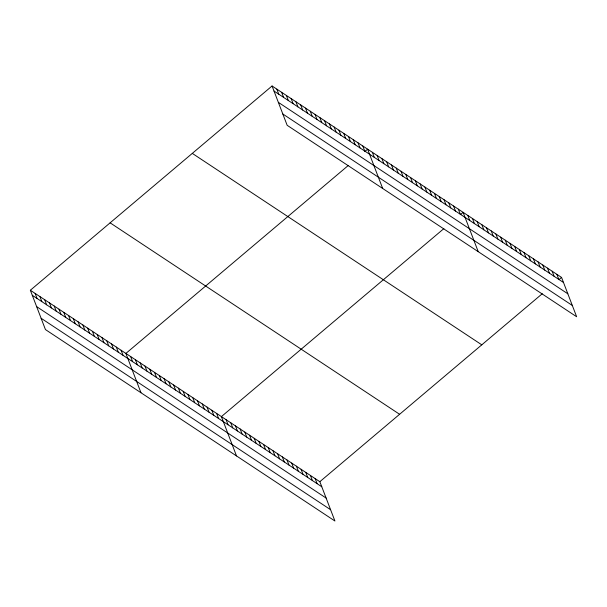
<?xml version="1.0" encoding="UTF-8"?>
<svg xmlns="http://www.w3.org/2000/svg" width="607" height="607" viewBox="0 0 607 607"><rect width="100%" height="100%" fill="white"/><g stroke="black" fill="none" stroke-linecap="round" stroke-linejoin="round"><path stroke-width="0.91" d="M30.35 290.245L319.836 481.692L334.935 521.018L45.442 329.571L30.35 290.245L272.065 85.982L561.558 277.429L576.65 316.755L287.164 125.308L272.065 85.982M348.319 165.453L125.884 353.426L140.976 392.744M364.936 151.409L367.599 149.163L382.691 188.489M443.854 228.627L221.411 416.599L236.51 455.925M460.47 214.59L463.126 212.344L478.225 251.662M319.836 481.692L542.279 293.72M558.895 279.675L561.558 277.429M274.015 91.05L563.501 282.498M278.355 102.355L567.841 293.803M282.824 114.002L572.31 305.45M192.298 153.389L481.791 344.837M110.117 222.837L399.603 414.285M32.292 295.313L321.786 486.761M36.632 306.618L326.126 498.066M41.109 318.265L330.595 509.713M556.869 274.334L558.812 279.402M552.18 271.23L554.123 276.299M547.491 268.135L549.441 273.203M542.81 265.031L544.752 270.1M538.121 261.936L540.063 267.004M533.432 258.832L535.382 263.901M528.75 255.737L530.693 260.798M524.061 252.633L526.003 257.702M519.372 249.538L521.314 254.599M514.683 246.434L516.633 251.503M510.001 243.339L511.944 248.4M505.312 240.235L507.255 245.304M500.623 237.14L502.573 242.201M495.934 234.036L497.884 239.105M491.253 230.941L493.195 236.002M486.564 227.837L488.506 232.906M481.875 224.742L483.825 229.803M477.193 221.638L479.135 226.707M472.504 218.543L474.446 223.604M467.815 215.439L469.757 220.508M458.353 209.18L460.296 214.248M453.573 206.023L455.523 211.092M448.801 202.867L450.743 207.928M444.021 199.703L445.97 204.771M439.248 196.547L441.19 201.615M434.468 193.39L436.418 198.451M429.695 190.226L431.638 195.295M424.915 187.07L426.865 192.138M420.143 183.913L422.085 188.974M415.363 180.749L417.305 185.818M410.59 177.593L412.532 182.661M405.81 174.437L407.752 179.497M401.037 171.273L402.98 176.341M396.257 168.116L398.2 173.185M391.485 164.96L393.427 170.021M386.705 161.796L388.647 166.864M381.924 158.639L383.874 163.708M377.152 155.483L379.094 160.544M372.372 152.319L374.322 157.388M362.819 146.006L364.769 151.067M358.047 142.842L359.989 147.911M353.266 139.686L355.216 144.754M348.494 136.529L350.436 141.59M343.714 133.365L345.664 138.434M338.941 130.209L340.884 135.278M334.161 127.053L336.103 132.114M329.389 123.889L331.331 128.957M324.608 120.732L326.551 125.801M319.836 117.576L321.778 122.637M315.056 114.412L316.998 119.48M310.283 111.256L312.226 116.324M305.503 108.099L307.445 113.16M300.723 104.935L302.673 110.004M295.95 101.779L297.893 106.847M291.17 98.622L293.12 103.683M286.398 95.458L288.34 100.527M281.618 92.302L283.568 97.37M276.845 89.146L278.788 94.214M315.154 478.589L317.097 483.658M310.465 475.493L312.408 480.562M305.776 472.39L307.719 477.459M301.087 469.294L303.037 474.363M296.406 466.191L298.348 471.26M291.717 463.095L293.659 468.164M287.028 459.992L288.978 465.061M282.346 456.896L284.288 461.965M277.657 453.793L279.599 458.862M272.968 450.698L274.91 455.758M268.279 447.594L270.229 452.663M263.597 444.499L265.54 449.559M258.908 441.395L260.851 446.464M254.219 438.3L256.169 443.36M249.53 435.196L251.48 440.265M244.849 432.101L246.791 437.161M240.16 428.997L242.102 434.066M235.47 425.902L237.42 430.962M230.789 422.798L232.731 427.867M226.1 419.703L228.042 424.763M216.638 413.443L218.581 418.504M211.858 410.279L213.801 415.347M207.086 407.122L209.028 412.191M202.306 403.966L204.248 409.027M197.533 400.802L199.475 405.871M192.753 397.646L194.695 402.714M187.973 394.489L189.923 399.558M183.2 391.325L185.143 396.394M178.42 388.169L180.37 393.237M173.648 385.013L175.59 390.081M168.867 381.849L170.817 386.917M164.095 378.692L166.037 383.761M159.315 375.536L161.265 380.604M154.542 372.372L156.485 377.44M149.762 369.215L151.712 374.284M144.99 366.059L146.932 371.127M140.209 362.895L142.152 367.963M135.437 359.739L137.379 364.807M130.657 356.582L132.599 361.651M121.104 350.262L123.046 355.33M116.332 347.105L118.274 352.174M111.551 343.949L113.494 349.01M106.771 340.785L108.721 345.853M101.999 337.629L103.941 342.697M97.219 334.472L99.169 339.533M92.446 331.308L94.389 336.377M87.666 328.152L89.616 333.22M82.893 324.995L84.836 330.056M78.113 321.831L80.063 326.9M73.341 318.675L75.283 323.743M68.561 315.519L70.511 320.579M63.788 312.355L65.731 317.423M59.008 309.198L60.95 314.267M54.235 306.042L56.178 311.103M49.455 302.878L51.398 307.946M44.683 299.721L46.625 304.79M39.903 296.565L41.845 301.626M35.13 293.401L37.073 298.469"/></g></svg>
